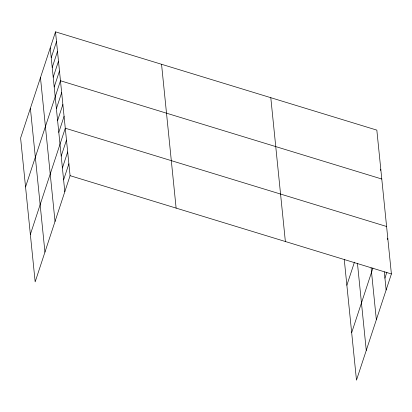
<?xml version="1.0" encoding="UTF-8"?>
<svg xmlns="http://www.w3.org/2000/svg" width="412" height="412" viewBox="0 0 412 412"><rect width="100%" height="100%" fill="white"/><g stroke="black" fill="none" stroke-linecap="round" stroke-linejoin="round"><path stroke-width="0.62" d="M55.517 31.848L20.6 138.051L35.164 281.875L70.081 175.677L55.517 31.848L376.836 130.125L391.4 273.949L356.483 380.152L344.267 259.55M51.237 57.659L56.506 41.633M52.226 67.444L57.5 51.412M53.215 77.224L58.489 61.192M54.209 87.004L59.477 70.972M25.554 186.95L60.471 80.752L381.785 179.024M56.398 108.65L61.671 92.618M57.603 120.515L62.871 104.483M58.803 132.381L64.076 116.349M30.359 234.413L65.276 128.214L386.595 226.487M61.208 156.112L66.476 140.08M62.408 167.978L67.681 151.946M63.613 179.843L68.881 163.811M380.405 170.434L380.796 169.244M346.868 285.222L354.454 262.15M351.678 332.685L372.937 268.021M387.404 239.542L387.795 238.352M384.926 278.115L386.878 272.178M70.081 175.677L391.4 273.949M384.293 271.868L386.132 289.981M371.099 267.903L376.347 319.738M357.477 263.587L366.268 350.396M270.797 97.695L285.367 241.52M161.55 64.282L176.12 208.106M50.243 47.88L64.813 191.709M40.464 77.636L55.028 221.465M30.385 108.294L44.949 252.118"/></g></svg>
